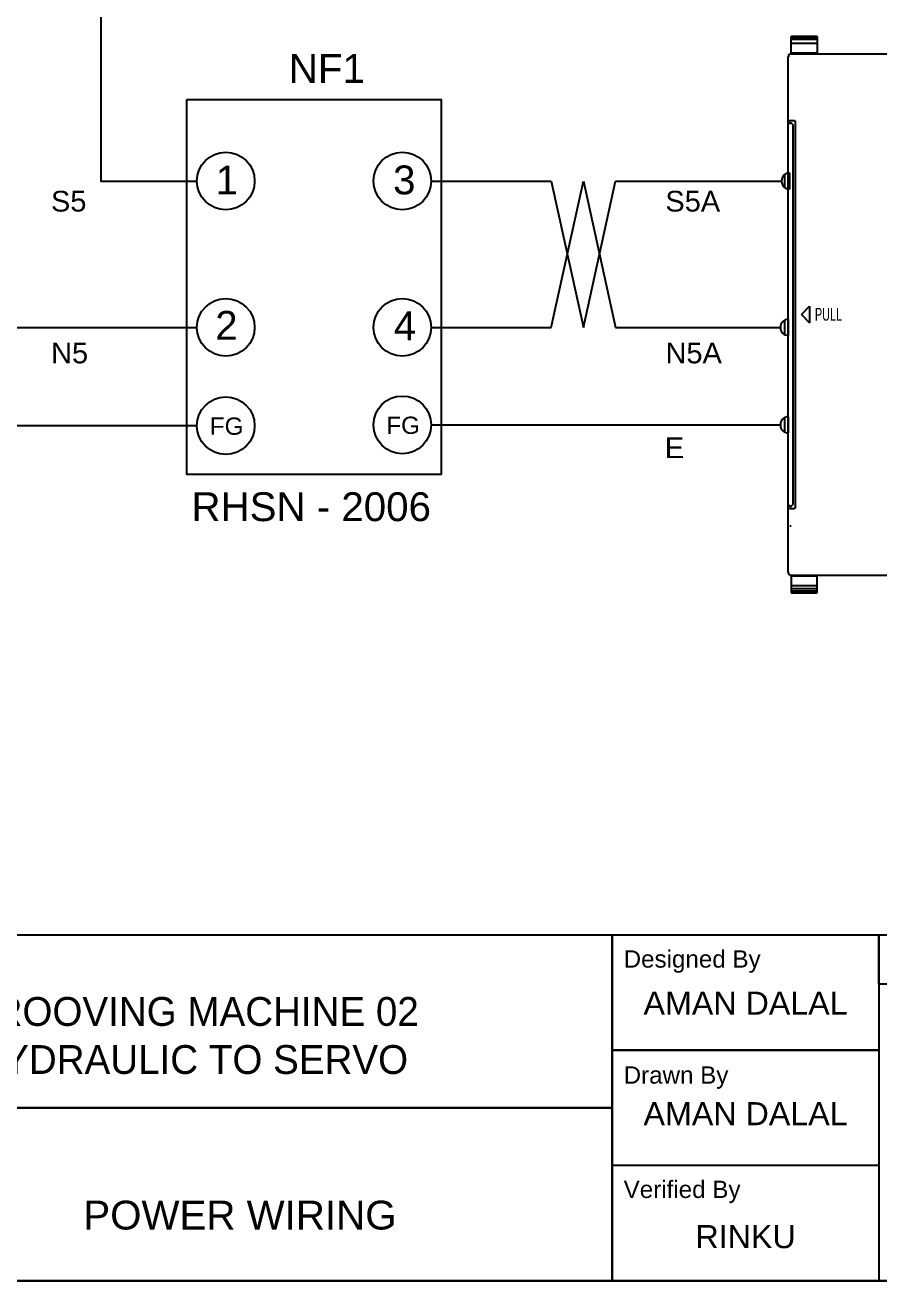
# Model space of a CAD drawing. Header units: millimetres. Extents: x -11 to 5160, y -11 to 2043.
# Drawn here: x 4401 to 4475, y 1579.4 to 1688.3 of the extents above; entities that cross this region are included whole.
import ezdxf

# ---------------------------------------------------------------- set-up
doc = ezdxf.new("R2010")
doc.units = ezdxf.units.MM
doc.layers.add('LAYER002', color=7, linetype='Continuous')
doc.styles.add('Annotative', font='arial.ttf')
doc.styles.get("Standard").update_dxf_attribs({"font": 'arial.ttf'})

# ---------------------------------------------------------------- blocks, each defined once
blk = doc.blocks.new('WIRE HALF DOT')
h = blk.add_hatch()
h.set_pattern_fill('ANGLE', color=256)
h.set_pattern_definition([(0, (-422.6584, -422.219), (0, 6.985), [5.08, -1.905]), (90, (-422.6584, -422.219), (-6.985, 4e-16), [5.08, -1.905])])
h.paths.add_polyline_path([(0, -0.7), (0, 0.7, 1)])
blk.add_line((0, 0.7), (0, -0.7))
blk.add_arc((0, 0), 0.7, 90, 270)

msp = doc.modelspace()

# ---------------------------------------------------------------- linework, layer by layer
at = {"color": 7, "linetype": 'Continuous'}
for p, q in [((4467.407, 1685.879), (4467.407, 1687.337)), ((4469.669, 1687.337), (4467.407, 1687.337)), ((4467.407, 1687.192), (4469.669, 1687.192)), ((4467.407, 1687.092), (4469.669, 1687.092)), ((4469.669, 1687.337), (4469.669, 1685.879)), ((4467.407, 1686.75), (4469.669, 1686.75)), ((4467.156, 1640.844), (4467.156, 1685.577)), ((4469.669, 1685.879), (4467.407, 1685.879)), ((4467.407, 1685.829), (4542.298, 1685.829)), ((4467.91, 1685.829), (4467.91, 1685.879)), ((4468.161, 1685.829), (4468.161, 1685.879)), ((4468.412, 1685.829), (4468.412, 1685.879)), ((4468.664, 1685.879), (4468.664, 1685.829)), ((4468.915, 1685.879), (4468.915, 1685.829)), ((4469.418, 1685.829), (4469.418, 1685.879)), ((4467.407, 1680.049), (4467.632, 1680.049)), ((4467.534, 1679.697), (4467.534, 1646.725)), ((4467.759, 1679.922), (4467.759, 1646.5)), ((4468.291, 1663.211), (4468.997, 1663.936)), ((4468.291, 1663.211), (4468.997, 1662.485)), ((4468.997, 1663.936), (4468.997, 1662.485)), ((4467.632, 1646.373), (4467.407, 1646.373)), ((4542.298, 1640.593), (4467.407, 1640.593)), ((4467.407, 1640.543), (4467.407, 1639.085)), ((4467.407, 1640.543), (4469.669, 1640.543)), ((4467.91, 1640.593), (4467.91, 1640.543)), ((4468.161, 1640.543), (4468.161, 1640.593)), ((4468.412, 1640.543), (4468.412, 1640.593)), ((4468.664, 1640.593), (4468.664, 1640.543)), ((4468.915, 1640.593), (4468.915, 1640.543)), ((4469.166, 1640.543), (4469.166, 1640.593)), ((4469.418, 1640.593), (4469.418, 1640.543)), ((4469.669, 1639.085), (4469.669, 1640.543)), ((4469.669, 1639.672), (4467.407, 1639.672)), ((4469.669, 1639.412), (4467.407, 1639.412)), ((4469.669, 1639.215), (4467.407, 1639.215)), ((4467.407, 1639.085), (4469.669, 1639.085))]:
    msp.add_line(p, q, dxfattribs=at)
for p, q in [((4446.598, 1674.794), (4449.385, 1662.097)), ((4446.598, 1662.097), (4449.385, 1674.794)), ((4449.385, 1662.097), (4452.172, 1674.794)), ((4449.385, 1674.794), (4452.172, 1662.097)), ((4436.187, 1653.645), (4466.568, 1653.645))]:
    msp.add_line(p, q)
for points in [[(4292.22, 1579.405), (4562.22, 1579.405), (4562.22, 1789.405), (4292.22, 1789.405)], [(4415.013, 1681.856), (4437.055, 1681.856), (4437.055, 1649.353), (4415.013, 1649.353)], [(4380.936, 1609.405), (4451.89, 1609.405), (4451.89, 1594.405), (4380.936, 1594.405)], [(4451.89, 1609.405), (4475.007, 1609.405), (4475.007, 1579.405), (4451.89, 1579.405)], [(4451.89, 1609.405), (4475.007, 1609.405), (4475.007, 1599.405), (4451.89, 1599.405)], [(4475.007, 1609.405), (4538.394, 1609.405), (4538.394, 1605.125), (4475.007, 1605.125)], [(4451.89, 1599.405), (4475.007, 1599.405), (4475.007, 1589.405), (4451.89, 1589.405)], [(4380.936, 1594.405), (4451.89, 1594.405), (4451.89, 1579.405), (4380.936, 1579.405)]]:
    msp.add_lwpolyline(points, close=True)
for points in [[(4407.543, 1760.106), (4407.543, 1674.794), (4415.882, 1674.794)], [(4395.722, 1747.731), (4395.722, 1662.097), (4415.882, 1662.097)], [(4436.187, 1674.794), (4446.598, 1674.794)], [(4452.172, 1674.794), (4466.568, 1674.794)], [(4436.187, 1662.097), (4446.598, 1662.097)], [(4452.172, 1662.097), (4466.568, 1662.097)], [(4415.882, 1653.569), (4389.012, 1653.569), (4389.012, 1644.449)], [(4562.22, 1609.405), (4562.22, 1579.405), (4292.22, 1579.405), (4292.22, 1609.405)], [(4297.22, 1609.405), (4562.22, 1609.405)]]:
    msp.add_lwpolyline(points)
for points in [[(4467.156, 1679.981, -0.139147), (4467.157, 1679.989, -0.105884), (4467.163, 1679.996), (4467.17, 1680.001), (4467.178, 1680.005), (4467.187, 1680.008), (4467.195, 1680.011), (4467.204, 1680.014), (4467.212, 1680.016), (4467.221, 1680.018), (4467.23, 1680.021), (4467.238, 1680.023), (4467.247, 1680.025), (4467.255, 1680.027), (4467.264, 1680.03), (4467.273, 1680.032), (4467.282, 1680.034), (4467.291, 1680.036), (4467.3, 1680.037), (4467.309, 1680.039), (4467.318, 1680.041), (4467.326, 1680.042), (4467.335, 1680.043), (4467.344, 1680.045), (4467.353, 1680.046), (4467.362, 1680.046), (4467.371, 1680.047), (4467.38, 1680.048), (4467.389, 1680.048), (4467.398, 1680.048), (4467.407, 1680.049)], [(4467.632, 1680.049), (4467.646, 1680.048, -0.029036), (4467.659, 1680.046), (4467.671, 1680.042), (4467.683, 1680.037), (4467.695, 1680.031), (4467.706, 1680.023), (4467.716, 1680.015), (4467.725, 1680.005), (4467.734, 1679.995), (4467.741, 1679.984), (4467.747, 1679.973), (4467.752, 1679.961), (4467.756, 1679.948), (4467.758, 1679.935), (4467.759, 1679.922)], [(4467.407, 1646.373), (4467.398, 1646.373), (4467.389, 1646.373), (4467.38, 1646.374), (4467.371, 1646.374), (4467.362, 1646.375), (4467.353, 1646.376), (4467.344, 1646.377), (4467.335, 1646.379), (4467.326, 1646.38), (4467.318, 1646.382), (4467.309, 1646.383), (4467.3, 1646.385), (4467.291, 1646.387), (4467.282, 1646.388), (4467.274, 1646.39), (4467.265, 1646.392), (4467.256, 1646.394), (4467.247, 1646.396), (4467.238, 1646.398), (4467.23, 1646.4), (4467.221, 1646.403), (4467.212, 1646.405), (4467.204, 1646.407), (4467.195, 1646.41), (4467.187, 1646.413), (4467.178, 1646.417), (4467.17, 1646.42), (4467.163, 1646.426, -0.094286), (4467.157, 1646.432, -0.143469), (4467.156, 1646.441)], [(4467.759, 1646.5), (4467.758, 1646.486, -0.02904), (4467.756, 1646.473), (4467.752, 1646.461), (4467.747, 1646.449), (4467.741, 1646.437), (4467.734, 1646.426), (4467.725, 1646.416), (4467.716, 1646.407), (4467.706, 1646.398), (4467.695, 1646.391), (4467.683, 1646.385), (4467.671, 1646.38), (4467.659, 1646.376), (4467.646, 1646.374), (4467.632, 1646.373)]]:
    msp.add_lwpolyline(points, format="xyb", dxfattribs=at)
for points in [[(4467.156, 1679.697), (4467.156, 1679.701)], [(4467.407, 1679.823), (4467.412, 1679.82)], [(4467.534, 1646.725), (4467.53, 1646.72)], [(4467.407, 1646.598), (4467.399, 1646.598)]]:
    msp.add_lwpolyline(points, dxfattribs=at)
for centre in [(4418.382, 1674.794), (4433.687, 1674.794), (4418.382, 1662.097), (4433.687, 1662.097), (4418.382, 1653.569), (4433.687, 1653.645)]:
    msp.add_circle(centre, 2.5)
for centre, radius, start, end in [((4467.407, 1685.577), 0.251, 90, 180), ((4467.421, 1685.578), 0.257, 138.55296, 180.14039), ((4467.221, 1679.697), 0.0653, 169.83034, 173.21164), ((4467.218, 1679.697), 0.0625, 173.17664, 176.66749), ((4467.224, 1679.696), 0.0677, 166.58317, 169.90421), ((4467.224, 1679.696), 0.0685, 163.13829, 166.47809), ((4467.226, 1679.695), 0.0707, 159.93598, 163.23884), ((4467.229, 1679.694), 0.0736, 156.64133, 159.8842), ((4467.233, 1679.693), 0.0772, 153.63993, 156.80034), ((4467.236, 1679.691), 0.0811, 150.59431, 153.67973), ((4467.24, 1679.689), 0.086, 147.68656, 150.67235), ((4467.245, 1679.686), 0.0913, 144.86472, 147.75515), ((4467.25, 1679.683), 0.0974, 142.26513, 145.04366), ((4467.255, 1679.679), 0.104, 139.58568, 142.26112), ((4467.261, 1679.674), 0.112, 137.19148, 139.75239), ((4467.267, 1679.669), 0.12, 134.76434, 137.22076), ((4467.274, 1679.663), 0.129, 132.59044, 134.93564), ((4467.28, 1679.656), 0.138, 130.36955, 132.61417), ((4467.287, 1679.648), 0.148, 128.37613, 130.51691), ((4467.294, 1679.64), 0.159, 126.35337, 128.40048), ((4467.301, 1679.631), 0.171, 124.52679, 126.47949), ((4467.308, 1679.621), 0.183, 122.70267, 124.57012), ((4467.315, 1679.611), 0.195, 121.02332, 122.80656), ((4467.322, 1679.6), 0.208, 119.34623, 121.05306), ((4467.329, 1679.588), 0.222, 117.78685, 119.41952), ((4467.336, 1679.576), 0.236, 116.30293, 117.86779), ((4467.342, 1679.563), 0.25, 114.83062, 116.33075), ((4467.348, 1679.55), 0.264, 113.45815, 114.89845), ((4467.354, 1679.537), 0.279, 112.11875, 113.50288), ((4467.36, 1679.524), 0.293, 110.82972, 112.16124), ((4467.365, 1679.51), 0.308, 109.57717, 110.86017), ((4467.37, 1679.497), 0.322, 108.39233, 109.62921), ((4467.375, 1679.483), 0.336, 107.22701, 108.42194), ((4467.38, 1679.469), 0.351, 106.11828, 107.2724), ((4467.383, 1679.457), 0.364, 105.02994, 106.14842), ((4467.387, 1679.444), 0.377, 103.93463, 105.01856), ((4467.39, 1679.432), 0.39, 102.9543, 104.00587), ((4467.394, 1679.418), 0.404, 101.9598, 102.97584), ((4467.396, 1679.409), 0.413, 100.96976, 101.96475), ((4467.396, 1679.405), 0.418, 99.96745, 100.95116), ((4467.4, 1679.386), 0.437, 99.14456, 100.08415), ((4467.408, 1679.34), 0.483, 98.2719, 99.12284), ((4467.403, 1679.369), 0.454, 97.22851, 98.16151), ((4467.395, 1679.43), 0.392, 96.07567, 97.19973), ((4467.41, 1679.318), 0.505, 95.67371, 96.50126), ((4467.512, 1678.317), 1.512, 95.50696, 95.75926), ((4467.398, 1679.407), 0.416, 93.13661, 94.33765), ((4467.397, 1679.445), 0.378, 91.1891, 93.25348), ((4467.426, 1678.778), 1.046, 91.03137, 92.01556), ((4467.072, 1679.374), 0.561, 52.15395, 52.7395), ((4467.059, 1679.358), 0.581, 51.51257, 52.08366), ((4467.05, 1679.345), 0.597, 50.99795, 51.55942), ((4467.045, 1679.34), 0.604, 50.45814, 51.01798), ((4467.04, 1679.333), 0.613, 49.89789, 50.45377), ((4467.033, 1679.326), 0.623, 49.31572, 49.86734), ((4467.027, 1679.319), 0.631, 48.74702, 49.29433), ((4467.023, 1679.314), 0.638, 48.2558, 48.80051), ((4467.019, 1679.309), 0.645, 47.7033, 48.24502), ((4467.015, 1679.305), 0.65, 47.12441, 47.66408), ((4467.012, 1679.301), 0.654, 46.65595, 47.1933), ((4467.009, 1679.299), 0.659, 46.05512, 46.59086), ((4467.008, 1679.297), 0.661, 45.55814, 46.09292), ((4467.008, 1679.297), 0.661, 44.99654, 45.53153), ((4467.006, 1679.296), 0.663, 44.46931, 45.00262), ((4467.004, 1679.294), 0.666, 43.94191, 44.47215), ((4467.008, 1679.298), 0.66, 43.37722, 43.91223), ((4467.019, 1679.308), 0.646, 42.87298, 43.41899), ((4467.01, 1679.3), 0.657, 42.29916, 42.8318), ((4466.983, 1679.275), 0.693, 41.822, 42.32216), ((4467.027, 1679.315), 0.635, 41.18949, 41.741), ((4467.096, 1679.376), 0.542, 40.50433, 41.16092), ((4467.011, 1679.299), 0.657, 40.29413, 40.80101), ((4466.28, 1678.682), 1.614, 40.04329, 40.22933), ((4467.104, 1679.381), 0.533, 38.78107, 39.49119), ((4467.158, 1679.425), 0.463, 37.51518, 38.75408), ((4466.585, 1678.972), 1.194, 37.38034, 38.00496), ((4467.288, 1646.733), 0.132, 183.76688, 187.51504), ((4467.209, 1646.721), 0.0526, 184.69169, 191.95961), ((4467.056, 1647.082), 0.597, 320.99779, 321.55958), ((4467.069, 1647.072), 0.581, 321.55148, 322.12289), ((4467.085, 1647.06), 0.56, 322.08332, 322.66919), ((4467.219, 1646.723), 0.0625, 191.93225, 196.01479), ((4467.327, 1646.766), 0.179, 199.71551, 200.87555), ((4467.235, 1646.73), 0.0801, 200.78891, 203.68521), ((4467.226, 1646.725), 0.0698, 202.44148, 206.03204), ((4467.24, 1646.732), 0.0856, 206.26562, 209.20874), ((4467.251, 1646.739), 0.0983, 209.6653, 212.26221), ((4467.251, 1646.739), 0.0989, 212.34175, 215.00363), ((4467.255, 1646.742), 0.104, 215.05286, 217.66426), ((4467.262, 1646.748), 0.113, 217.80931, 220.26918), ((4467.27, 1646.754), 0.123, 220.36225, 222.69388), ((4467.275, 1646.76), 0.131, 222.88555, 225.12935), ((4467.282, 1646.767), 0.141, 225.20426, 227.34867), ((4467.289, 1646.775), 0.151, 227.44453, 229.49193), ((4467.296, 1646.784), 0.163, 229.61767, 231.56954), ((4467.303, 1646.794), 0.174, 231.64905, 233.51655), ((4467.31, 1646.804), 0.187, 233.60507, 235.38865), ((4467.317, 1646.815), 0.2, 235.55043, 237.25738), ((4467.325, 1646.826), 0.213, 237.22848, 238.86121), ((4467.331, 1646.838), 0.227, 239.01787, 240.58284), ((4467.338, 1646.851), 0.241, 240.64668, 242.14694), ((4467.345, 1646.864), 0.256, 242.19443, 243.63484), ((4467.351, 1646.877), 0.271, 243.72719, 245.11144), ((4467.357, 1646.891), 0.286, 245.15586, 246.48754), ((4467.363, 1646.905), 0.3, 246.54763, 247.83073), ((4467.368, 1646.919), 0.316, 247.88611, 249.12293), ((4467.373, 1646.933), 0.33, 249.18378, 250.37888), ((4467.378, 1646.947), 0.345, 250.41182, 251.56665), ((4467.382, 1646.96), 0.359, 251.57722, 252.69564), ((4467.386, 1646.974), 0.374, 252.80268, 253.8847), ((4467.39, 1646.987), 0.387, 253.88468, 254.93696), ((4467.392, 1646.999), 0.4, 255.00184, 256.02479), ((4467.396, 1647.012), 0.413, 256.03275, 257.02582), ((4467.399, 1647.026), 0.428, 257.06021, 258.02148), ((4467.4, 1647.033), 0.434, 258.05146, 258.99807), ((4467.401, 1647.042), 0.444, 259.01711, 259.94133), ((4467.402, 1647.05), 0.452, 259.99033, 260.9003), ((4467.403, 1647.054), 0.456, 260.88014, 261.79084), ((4467.404, 1647.064), 0.465, 261.82943, 262.73219), ((4467.405, 1647.07), 0.471, 262.72456, 263.62983), ((4467.406, 1647.077), 0.478, 263.62476, 264.52894), ((4467.406, 1647.083), 0.485, 264.53102, 265.43485), ((4467.407, 1647.088), 0.489, 265.44367, 266.34791), ((4467.407, 1647.087), 0.489, 266.36734, 267.28119), ((4467.407, 1647.094), 0.496, 267.27563, 268.18411), ((4467.407, 1647.111), 0.512, 268.21269, 269.09923), ((4466.682, 1647.547), 1.194, 307.36666, 307.9916), ((4467.135, 1646.974), 0.463, 307.51485, 308.7544), ((4467.092, 1647.028), 0.533, 308.71959, 309.43009), ((4466.391, 1647.851), 1.614, 310.08524, 310.27137), ((4467.01, 1647.121), 0.657, 310.25634, 310.76349), ((4467.087, 1647.036), 0.542, 310.50415, 311.1611), ((4467.026, 1647.106), 0.635, 311.15815, 311.70996), ((4466.987, 1647.148), 0.692, 311.81842, 312.31886), ((4467.01, 1647.122), 0.657, 312.33372, 312.86665), ((4467.019, 1647.113), 0.645, 312.80666, 313.35298), ((4467.009, 1647.123), 0.659, 313.37707, 313.91238), ((4467.004, 1647.128), 0.666, 313.94176, 314.4723), ((4467.006, 1647.125), 0.662, 314.46916, 315.00277), ((4467.008, 1647.124), 0.66, 314.99638, 315.53168), ((4467.008, 1647.124), 0.66, 315.55799, 316.09307), ((4467.01, 1647.123), 0.658, 316.05497, 316.59101), ((4467.013, 1647.12), 0.654, 316.58948, 317.12713), ((4467.016, 1647.116), 0.65, 317.15888, 317.69886), ((4467.02, 1647.113), 0.644, 317.70315, 318.24518), ((4467.025, 1647.109), 0.638, 318.22008, 318.7651), ((4467.03, 1647.104), 0.631, 318.74686, 319.29449), ((4467.036, 1647.099), 0.622, 319.31556, 319.8675), ((4467.043, 1647.092), 0.613, 319.89774, 320.45393), ((4467.05, 1647.087), 0.604, 320.42022, 320.98038), ((4467.407, 1640.844), 0.251, 180, 270)]:
    msp.add_arc(centre, radius, start, end, dxfattribs=at)
at = {"layer": 'LAYER002', "color": 7, "linetype": 'Continuous'}
msp.add_line((4467.407, 1644.87), (4467.28, 1644.87), dxfattribs=at)

# ---------------------------------------------------------------- block references
for p in [(4467.268, 1674.794), (4467.268, 1674.794), (4467.156, 1662.097), (4467.156, 1653.645)]:
    msp.add_blockref('WIRE HALF DOT', p)

# ---------------------------------------------------------------- texts
at = {"color": 7, "linetype": 'Continuous', "width": 0.607792}
msp.add_text('PULL', height=1.1058, dxfattribs=at).set_placement((4469.463, 1662.682))
at = {"attachment_point": 1}
for s, width, insert, char_height in [('\\pxqc;NF1', 30.85552, (4411.712, 1685.801), 2.5), ('1', 2.68412, (4417.502, 1676.129), 2.5), ('3', 2.68412, (4432.885, 1676.139), 2.5), ('2', 2.68412, (4417.465, 1663.528), 2.5), ('4', 2.68412, (4432.939, 1663.484), 2.5), ('FG', 2.68412, (4432.303, 1654.36), 1.5), ('FG', 2.68412, (4416.998, 1654.285), 1.5), ('\\pxqc;RHSN - 2006', 30.85552, (4410.36, 1647.797), 2.5), ('\\pxqc;{\\Ftxt|c0;GROOVING MACHINE 02\\PHYDRAULIC TO SERVO}', 66.4073, (4382.222, 1604.022), 2.5)]:
    msp.add_mtext_dynamic_manual_height_columns(s, width=width, gutter_width=12.5, heights=[0], dxfattribs=dict(at, insert=insert, char_height=char_height))
at = {"attachment_point": 1, "style": 'Annotative'}
for s, insert, char_height, width in [('S5', (4403.222, 1673.944), 1.8, 4.52353), ('S5A', (4456.494, 1673.944), 1.8, 4.52353), ('N5', (4403.23, 1660.781), 1.8, 2.5), ('N5A', (4456.502, 1660.781), 1.8, 2.5), ('E', (4456.443, 1652.559), 1.8, 2.5), ('Designed By', (4452.877, 1608.073), 1.5, 22.12958), ('\\pxqc;AMAN DALAL', (4451.89, 1604.492), 2, 23.11684), ('Drawn By', (4452.877, 1598.01), 1.5, 22.12958), ('\\pxqc;AMAN DALAL', (4451.89, 1594.908), 2, 23.11684), ('Verified By', (4452.877, 1588.094), 1.5, 22.12958), ('\\pxqc;POWER WIRING ', (4380.936, 1586.361), 2.5, 77.34131), ('\\pxqc;RINKU', (4451.89, 1584.244), 2, 23.11684)]:
    msp.add_mtext(s, dxfattribs=dict(at, insert=insert, char_height=char_height, width=width))

doc.saveas('drawing.dxf')
